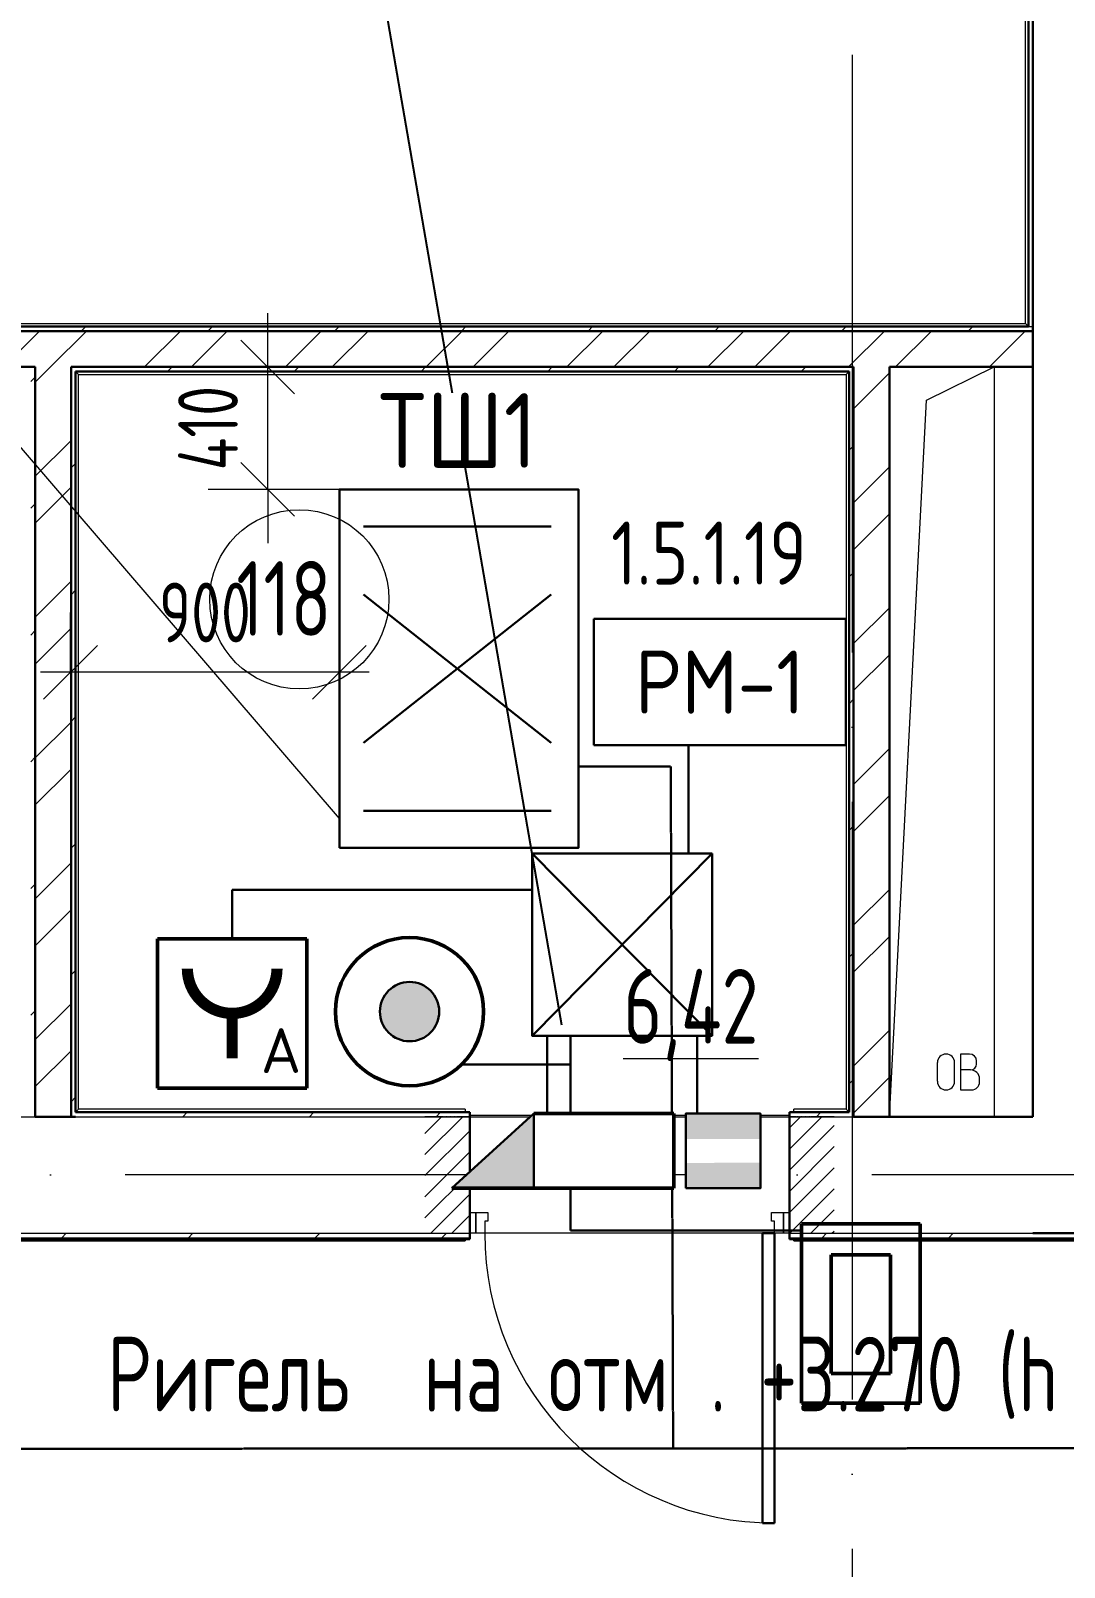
# Model space of a CAD drawing. Header units: millimetres. Extents: x -325553 to 627452, y -28539 to 738858.
# Drawn here: x -24665 to -21205, y 157401 to 162544 of the extents above; entities that cross this region are included whole.
import ezdxf
from ezdxf.enums import TextEntityAlignment as Align

# ---------------------------------------------------------------- set-up
doc = ezdxf.new("R2010")
doc.units = ezdxf.units.MM
doc.set_wipeout_variables(frame=1)
for name, pattern in [('ADSK_Линия сетки', [25, 20, -2.5, 0, -2.5]), ('ADSK_Штриховая_ш2 п1_5', [4.5, 3, -1.5]), ('штриховаяX2', [1.5, 1, -0.5])]:
    doc.linetypes.add(name, pattern=pattern)
for name, color, linetype, lineweight in [('-SBugo-СКД-Приборы', 1, 'Continuous', 30), ('RC-Извещатели_охранные', 5, 'Continuous', 30), ('RC-Линии_связи-Адресные', 5, 'Continuous', 30), ('RC-Прочее_оборудование', 5, 'Continuous', 30), ('Аннотация', 7, 'Continuous', 18), ('Двери', 252, 'Continuous', 9), ('Марки помещений', 252, 'Continuous', 20), ('Маркировка Не АУ', 7, 'Continuous', 25), ('Ограждение', 252, 'Continuous', 9), ('Оси', 252, 'Continuous', 9), ('Перекрытие', 252, 'Continuous', 18), ('СКУД', 1, 'Continuous', 30), ('Стены внутренние', 7, 'Continuous', 18), ('Стены наружные', 7, 'Continuous', 18), ('Стены штриховка', 7, 'Continuous', 9)]:
    doc.layers.add(name, color=color, linetype=linetype, lineweight=lineweight)
doc.layers.add('000_доп.МДУ', color=7, linetype='Continuous')
doc.layers.add('0_ANNOT_Dimensions', color=7, linetype='Continuous')
doc.layers.add('PDF _СОТ', color=7, linetype='Continuous', true_color=0xb82d00)
doc.styles.add('dim', font='romans.shx', dxfattribs={"width": 0.7})
doc.styles.add('GOST Common_3', font='', dxfattribs={"height": 3.5})
doc.styles.add('ISOCPEUR', font='isocpeur.ttf', dxfattribs={"width": 0.9, "height": 350})
doc.styles.add('RubezhCAD', font='', dxfattribs={"oblique": 10})
doc.styles.get("Standard").update_dxf_attribs({"font": ''})
doc.styles.get('GOST Common_3').set_extended_font_data('GOST 2.304 type A')
doc.styles.get('RubezhCAD').set_extended_font_data('GOST type A')
doc.styles.get('Standard').set_extended_font_data('GOST type B')
doc.dimstyles.new('СПДС', dxfattribs={"dimscale": 100, "dimtxt": 2, "dimasz": 1.8, "dimexe": 2, "dimexo": 0, "dimgap": 1, "dimtad": 1, "dimdec": 0, "dimrnd": 1, "dimtxsty": 'dim', "dimblk": 'OBLIQUE', "dimcen": 2.5, "dimdle": 1, "dimclrt": 7, "dimaunit": 1, "dimadec": 0, "dimazin": 0, "dimtfac": 1, "dimtdec": 0, "dimtix": 1, "dimtmove": 2, "dimatfit": 3, "dimldrblk": 'OPEN', "dimfxl": 1, "dimlwd": 13, "dimlwe": 13, "dimarcsym": 0})
pattern_1 = [(0, (-32119.8, 96), (0, 600), []), (90, (-32119.8, 96), (-600, 4e-14), [])]

# ---------------------------------------------------------------- blocks, each defined once
blk = doc.blocks.new('1 этаж')
at = {"layer": 'Двери', "lineweight": 18, "true_color": 0x636466}
h = blk.add_hatch(dxfattribs=at)
h.set_pattern_fill('FP_2', color=251, angle=180, style=0, pattern_type=2)
h.set_pattern_definition([(225, (-23400.93, -11543.73), (35.3553, -35.3553), [])])
h.paths.add_polyline_path([(-22715.9, -11738.7), (-22715.9, -11348.7), (-22865.9, -11348.7), (-22865.9, -11738.7)])
h.paths.add_polyline_path([(-24085.9, -11738.7), (-23935.9, -11738.7), (-23935.9, -11348.7), (-24085.9, -11348.7)])
at = {"layer": 'Ограждение', "true_color": 0x636466}
h = blk.add_hatch(dxfattribs=at)
h.set_pattern_fill('FP_25', color=251, style=0, pattern_type=2)
h.set_pattern_definition(pattern_1)
h.paths.add_polyline_path([(-23950.9, -11763.7), (-23950.9, -11758.7), (-25770.9, -11758.7), (-25770.9, -11763.7), (-25149.4, -11763.7)])
h = blk.add_hatch(dxfattribs=at)
h.set_pattern_fill('FP_26', color=251, style=0, pattern_type=2)
h.set_pattern_definition(pattern_1)
h.paths.add_polyline_path([(-20844.2, -11763.7), (-20680.8, -11763.7), (-20685.8, -11758.7), (-22850.9, -11758.7), (-22850.9, -11763.7), (-21561.7, -11763.7)])
at = {"color": 251, "lineweight": 18, "true_color": 0x636466}
for p, q in [((-22407, -8950.2), (-22180.8, -8838.7)), ((-22180.8, -8838.7), (-22180.8, -11348.7)), ((-22530.8, -11348.7), (-22407, -8950.2)), ((-22262.6, -11138.9), (-22292.6, -11138.9)), ((-22292.6, -11138.9), (-22292.6, -11258.9)), ((-22370.1, -11230.2), (-22370.1, -11167.6)), ((-22312.7, -11230.2), (-22312.7, -11167.6)), ((-22259.2, -11192.2), (-22292.6, -11192.2)), ((-22239.2, -11172.2), (-22239.2, -11162.2)), ((-22292.6, -11258.9), (-22255.9, -11258.9)), ((-22229.2, -11232.2), (-22229.2, -11222.2))]:
    blk.add_line(p, q, dxfattribs=at)
for centre, radius, start, end in [((-22341.4, -11167.6), 28.7, 0, 180), ((-22262.6, -11162.2), 23.3, 0, 90), ((-22259.2, -11172.2), 20, 270, 0), ((-22259.2, -11222.2), 30, 0, 90), ((-22341.4, -11230.2), 28.7, 180, 0), ((-22255.9, -11232.2), 26.7, 270, 0)]:
    blk.add_arc(centre, radius, start, end, dxfattribs=at)
at = {"layer": 'Двери', "color": 251, "linetype": 'ADSK_Штриховая_ш2 п1_5', "true_color": 0x636466}
for p, q in [((-23935.9, -11348.7), (-24085.9, -11348.7)), ((-23935.9, -11738.7), (-23935.9, -11348.7)), ((-22715.9, -11348.7), (-22865.9, -11348.7)), ((-22865.9, -11348.7), (-22865.9, -11738.7)), ((-24085.9, -11738.7), (-23935.9, -11738.7)), ((-22865.9, -11738.7), (-22715.9, -11738.7))]:
    blk.add_line(p, q, dxfattribs=at)
at = {"layer": 'Двери', "color": 251, "true_color": 0x636466}
for p, q in [((-23935.9, -11668.7), (-23915.9, -11668.7)), ((-23935.9, -11738.7), (-23935.9, -11668.7)), ((-23915.9, -11738.7), (-23915.9, -11668.7)), ((-23915.9, -11668.7), (-23875.9, -11668.7)), ((-23915.9, -11668.7), (-23915.9, -11738.7)), ((-23875.9, -11668.7), (-23875.9, -11698.7)), ((-22925.9, -11668.7), (-22885.9, -11668.7)), ((-22925.9, -11698.7), (-22925.9, -11668.7)), ((-22885.9, -11668.7), (-22885.9, -11738.7)), ((-22885.9, -11738.7), (-22885.9, -11668.7)), ((-22885.9, -11668.7), (-22865.9, -11668.7)), ((-22865.9, -11668.7), (-22865.9, -11738.7)), ((-23885.9, -11698.7), (-23885.9, -11738.7)), ((-23875.9, -11698.7), (-23885.9, -11698.7)), ((-22915.9, -11698.7), (-22925.9, -11698.7)), ((-22915.9, -11738.7), (-22915.9, -11698.7)), ((-23915.9, -11738.7), (-23935.9, -11738.7)), ((-23885.9, -11738.7), (-23915.9, -11738.7)), ((-22885.9, -11738.7), (-22915.9, -11738.7)), ((-22865.9, -11738.7), (-22885.9, -11738.7))]:
    blk.add_line(p, q, dxfattribs=at)
at = {"layer": 'Двери', "color": 251, "lineweight": 30, "true_color": 0x636466}
for p, q in [((-22955.9, -12708.7), (-22955.9, -11738.7)), ((-22955.9, -11738.7), (-22915.9, -11738.7)), ((-22915.9, -11738.7), (-22915.9, -12708.7)), ((-22915.9, -12708.7), (-22955.9, -12708.7))]:
    blk.add_line(p, q, dxfattribs=at)
at = {"layer": 'Двери', "color": 251, "true_color": 0x636466}
blk.add_arc((-22915.9, -11738.7), 970, 180, 270, dxfattribs=at)
at = {"layer": 'Марки помещений', "color": 251, "true_color": 0x636466}
blk.add_circle((-24506.5, -9616.7), 300, dxfattribs=at)
at = {"layer": 'Ограждение', "color": 251, "true_color": 0x636466}
for p, q in [((-22075.8, -8693.7), (-22075.8, -5543.7)), ((-27525.8, -8693.7), (-22075.8, -8693.7)), ((-22065.8, -8703.7), (-22075.8, -8693.7)), ((-25255.8, -8853.7), (-25245.8, -8863.7)), ((-25245.8, -8863.7), (-22675.8, -8863.7)), ((-25245.8, -11323.7), (-25245.8, -8863.7)), ((-22675.8, -8863.7), (-22665.8, -8853.7)), ((-22675.8, -8863.7), (-22675.8, -11323.7)), ((-25255.8, -11333.7), (-25245.8, -11323.7)), ((-23950.9, -11323.7), (-25245.8, -11323.7)), ((-23950.9, -11323.7), (-23950.9, -11333.7)), ((-22850.9, -11333.7), (-22850.9, -11323.7)), ((-22675.8, -11323.7), (-22850.9, -11323.7)), ((-22665.8, -11333.7), (-22675.8, -11323.7)), ((-25770.9, -11763.7), (-23950.9, -11763.7)), ((-23950.9, -11758.7), (-23950.9, -11763.7)), ((-22850.9, -11763.7), (-22850.9, -11758.7)), ((-22850.9, -11763.7), (-20680.8, -11763.7))]:
    blk.add_line(p, q, dxfattribs=at)
at = {"layer": 'Оси', "color": 251, "linetype": 'ADSK_Линия сетки', "ltscale": 100, "true_color": 0x636466}
for p, q in [((-22655.8, 32206.9), (-22655.8, -32499.9)), ((4411.5, -11543.7), (-72528.1, -11543.7))]:
    blk.add_line(p, q, dxfattribs=at)
at = {"layer": 'Перекрытие', "color": 251, "ltscale": 100, "true_color": 0x636466}
blk.add_line((-23935.9, -11343.7), (-22865.9, -11343.7), dxfattribs=at)
at = {"layer": 'Стены внутренние', "color": 251, "lineweight": 30, "true_color": 0x636466}
for p, q in [((-22050.8, -8838.7), (-22050.8, -11348.7)), ((-25255.8, -11348.7), (-25390.8, -11348.7)), ((-23935.9, -11738.7), (-23935.9, -11348.7)), ((-22865.9, -11348.7), (-22865.9, -11738.7)), ((-22050.8, -11348.7), (-22530.8, -11348.7))]:
    blk.add_line(p, q, dxfattribs=at)
at = {"layer": 'Стены внутренние', "color": 251, "true_color": 0x636466}
for p, q in [((-25255.8, -11348.7), (-22865.9, -11348.7)), ((-25770.9, -11738.7), (-23935.9, -11738.7)), ((-22915.9, -11738.7), (-23885.9, -11738.7)), ((-22865.9, -11738.7), (-22050.8, -11738.7))]:
    blk.add_line(p, q, dxfattribs=at)
at = {"layer": 'Стены наружные', "color": 251, "lineweight": 30, "true_color": 0x636466}
for p, q in [((-22050.8, -8838.7), (-22050.8, -5443.7)), ((-22065.8, -5523.7), (-22065.8, -8703.7)), ((-22065.8, -8703.7), (-27515.8, -8703.7)), ((-22050.8, -8718.7), (-27500.8, -8718.7)), ((-27380.8, -8838.7), (-25390.8, -8838.7)), ((-25390.8, -8838.7), (-25390.8, -11348.7)), ((-25270.8, -8838.7), (-22650.8, -8838.7)), ((-25270.8, -11348.7), (-25270.8, -8838.7)), ((-22650.8, -8838.7), (-22650.8, -11348.7)), ((-22530.8, -8838.7), (-22050.8, -8838.7)), ((-22530.8, -11348.7), (-22530.8, -8838.7)), ((-25255.8, -8853.7), (-22665.8, -8853.7)), ((-25255.8, -11333.7), (-25255.8, -8853.7)), ((-22665.8, -8853.7), (-22665.8, -11333.7)), ((-23935.9, -11333.7), (-25255.8, -11333.7)), ((-23935.9, -11348.7), (-23935.9, -11333.7)), ((-22665.8, -11333.7), (-22865.9, -11333.7)), ((-22865.9, -11333.7), (-22865.9, -11348.7)), ((-22650.8, -11348.7), (-22530.8, -11348.7)), ((-25770.9, -11758.7), (-23935.9, -11758.7)), ((-23935.9, -11758.7), (-23935.9, -11738.7)), ((-22865.9, -11738.7), (-22865.9, -11758.7)), ((-22865.9, -11758.7), (-20685.8, -11758.7)), ((-21606.8, -11738.7), (-22050.8, -11738.7))]:
    blk.add_line(p, q, dxfattribs=at)
at = {"layer": 'Стены наружные', "color": 251, "linetype": 'Continuous', "lineweight": 9, "true_color": 0x636466}
for p, q in [((-25496.3, -8838.7), (-25376.3, -8718.7)), ((-25339.1, -8838.7), (-25219.1, -8718.7)), ((-25236.8, -8718.7), (-25221.8, -8703.7)), ((-25024.8, -8838.7), (-24904.8, -8718.7)), ((-24867.6, -8838.7), (-24747.6, -8718.7)), ((-24812.5, -8718.7), (-24797.5, -8703.7)), ((-24553.3, -8838.7), (-24433.3, -8718.7)), ((-24396.2, -8838.7), (-24276.2, -8718.7)), ((-24388.3, -8718.7), (-24373.3, -8703.7)), ((-24081.9, -8838.7), (-23961.9, -8718.7)), ((-23964, -8718.7), (-23949, -8703.7)), ((-23924.7, -8838.7), (-23804.7, -8718.7)), ((-23610.4, -8838.7), (-23490.4, -8718.7)), ((-23539.7, -8718.7), (-23524.7, -8703.7)), ((-23453.3, -8838.7), (-23333.3, -8718.7)), ((-23138.9, -8838.7), (-23018.9, -8718.7)), ((-23115.5, -8718.7), (-23100.5, -8703.7)), ((-22981.8, -8838.7), (-22861.8, -8718.7)), ((-22691.2, -8718.7), (-22676.2, -8703.7)), ((-22667.5, -8838.7), (-22547.5, -8718.7)), ((-22510.3, -8838.7), (-22390.3, -8718.7)), ((-22266.9, -8718.7), (-22251.9, -8703.7)), ((-22196, -8838.7), (-22076, -8718.7)), ((-25390.8, -8890.4), (-25339.1, -8838.7)), ((-24947.5, -8853.7), (-24932.5, -8838.7)), ((-24523.3, -8853.7), (-24508.3, -8838.7)), ((-24099, -8853.7), (-24084, -8838.7)), ((-23674.7, -8853.7), (-23659.7, -8838.7)), ((-23250.5, -8853.7), (-23235.5, -8838.7)), ((-22826.2, -8853.7), (-22811.2, -8838.7)), ((-25405.8, -8887.7), (-25390.8, -8872.7)), ((-22650.8, -8979.2), (-22530.8, -8859.2)), ((-25390.8, -9204.7), (-25270.8, -9084.7)), ((-22665.8, -9117.6), (-22650.8, -9102.6)), ((-25270.8, -9177), (-25255.8, -9162)), ((-22650.8, -9293.5), (-22530.8, -9173.5)), ((-25390.8, -9361.9), (-25270.8, -9241.9)), ((-25405.8, -9312), (-25390.8, -9297)), ((-22650.8, -9450.7), (-22530.8, -9330.7)), ((-25390.8, -9676.2), (-25270.8, -9556.2)), ((-22665.8, -9541.9), (-22650.8, -9526.9)), ((-25270.8, -9601.3), (-25255.8, -9586.3)), ((-22650.8, -9765), (-22530.8, -9645)), ((-25390.8, -9833.3), (-25270.8, -9713.3)), ((-25405.8, -9736.3), (-25390.8, -9721.3)), ((-22650.8, -9922.1), (-22530.8, -9802.1)), ((-22665.8, -9966.1), (-22650.8, -9951.1)), ((-25390.8, -10147.6), (-25270.8, -10027.6)), ((-25270.8, -10025.5), (-25255.8, -10010.5)), ((-22650.8, -10236.4), (-22530.8, -10116.4)), ((-25405.8, -10160.5), (-25390.8, -10145.5)), ((-25390.8, -10304.8), (-25270.8, -10184.8)), ((-22650.8, -10393.6), (-22530.8, -10273.6)), ((-22665.8, -10390.4), (-22650.8, -10375.4)), ((-25270.8, -10449.8), (-25255.8, -10434.8)), ((-25390.8, -10619.1), (-25270.8, -10499.1)), ((-25405.8, -10584.8), (-25390.8, -10569.8)), ((-22650.8, -10707.9), (-22530.8, -10587.9)), ((-25390.8, -10776.3), (-25270.8, -10656.3)), ((-22650.8, -10865.1), (-22530.8, -10745.1)), ((-22665.8, -10814.7), (-22650.8, -10799.7)), ((-25270.8, -10874), (-25255.8, -10859)), ((-25405.8, -11009), (-25390.8, -10994)), ((-25390.8, -11090.6), (-25270.8, -10970.6)), ((-22650.8, -11179.4), (-22530.8, -11059.4)), ((-25390.8, -11247.7), (-25270.8, -11127.7)), ((-22665.8, -11238.9), (-22650.8, -11223.9)), ((-22650.8, -11336.5), (-22530.8, -11216.5)), ((-25270.8, -11298.3), (-25255.8, -11283.3)), ((-24896.9, -11348.7), (-24881.9, -11333.7)), ((-24472.7, -11348.7), (-24457.7, -11333.7)), ((-24048.4, -11348.7), (-24033.4, -11333.7)), ((-22775.6, -11348.7), (-22760.6, -11333.7)), ((-25377.6, -11758.7), (-25372.6, -11753.7)), ((-25306.9, -11758.7), (-25301.9, -11753.7)), ((-25301.9, -11753.7), (-25286.9, -11738.7)), ((-25236.2, -11758.7), (-25231.2, -11753.7)), ((-25165.5, -11758.7), (-25160.5, -11753.7)), ((-25094.8, -11758.7), (-25089.8, -11753.7)), ((-25024.1, -11758.7), (-25019.1, -11753.7)), ((-24953.4, -11758.7), (-24948.4, -11753.7)), ((-24882.7, -11758.7), (-24877.7, -11753.7)), ((-24877.7, -11753.7), (-24862.7, -11738.7)), ((-24812, -11758.7), (-24807, -11753.7)), ((-24741.3, -11758.7), (-24736.3, -11753.7)), ((-24670.5, -11758.7), (-24665.5, -11753.7)), ((-24599.8, -11758.7), (-24594.8, -11753.7)), ((-24529.1, -11758.7), (-24524.1, -11753.7)), ((-24458.4, -11758.7), (-24453.4, -11753.7)), ((-24453.4, -11753.7), (-24438.4, -11738.7)), ((-24387.7, -11758.7), (-24382.7, -11753.7)), ((-24317, -11758.7), (-24312, -11753.7)), ((-24246.3, -11758.7), (-24241.3, -11753.7)), ((-24175.6, -11758.7), (-24170.6, -11753.7)), ((-24104.9, -11758.7), (-24099.9, -11753.7)), ((-24034.1, -11758.7), (-24029.1, -11753.7)), ((-24029.1, -11753.7), (-24014.1, -11738.7)), ((-23963.4, -11758.7), (-23958.4, -11753.7)), ((-22832.1, -11758.7), (-22827.1, -11753.7)), ((-22761.4, -11758.7), (-22756.4, -11753.7)), ((-22756.4, -11753.7), (-22741.4, -11738.7)), ((-22690.6, -11758.7), (-22685.6, -11753.7)), ((-22619.9, -11758.7), (-22614.9, -11753.7)), ((-22549.2, -11758.7), (-22544.2, -11753.7)), ((-22478.5, -11758.7), (-22473.5, -11753.7)), ((-22407.8, -11758.7), (-22402.8, -11753.7)), ((-22337.1, -11758.7), (-22332.1, -11753.7)), ((-22332.1, -11753.7), (-22317.1, -11738.7)), ((-22266.4, -11758.7), (-22261.4, -11753.7)), ((-22195.7, -11758.7), (-22190.7, -11753.7)), ((-22125, -11758.7), (-22120, -11753.7)), ((-22054.2, -11758.7), (-22049.2, -11753.7)), ((-21983.5, -11758.7), (-21978.5, -11753.7))]:
    blk.add_line(p, q, dxfattribs=at)
at = {"layer": 'Стены наружные', "color": 251, "true_color": 0x636466}
for p, q in [((-25770.9, -11348.7), (-25390.8, -11348.7)), ((-22865.9, -11348.7), (-22650.8, -11348.7))]:
    blk.add_line(p, q, dxfattribs=at)
at = {"layer": 'Стены штриховка', "color": 251, "true_color": 0x636466}
for p, q in [((-22065.8, -8703.7), (-22050.8, -8703.7)), ((-25770.9, -11753.7), (-23935.9, -11753.7)), ((-22865.9, -11753.7), (-20690.8, -11753.7))]:
    blk.add_line(p, q, dxfattribs=at)
at = {"layer": 'Аннотация', "color": 251, "true_color": 0x636466, "style": 'GOST Common_3', "width": 0.9}
for s, p in [('Ригель', (-25149.5, -12335.4)), ('. +3.270 (h', (-23131.4, -12335.4)), ('на', (-24089.9, -12335.4)), ('отм', (-23673.2, -12335.4))]:
    blk.add_text(s, height=250, dxfattribs=at).set_placement(p)
at = {"layer": 'Марки помещений', "color": 251, "true_color": 0x636466, "style": 'GOST Common_3', "width": 0.9}
for s, p in [('118', (-24717.6, -9739)), ('%%U6,42', (-23422.4, -11104.2))]:
    blk.add_text(s, height=250, dxfattribs=at).set_placement(p)
blk = doc.blocks.new('кнопка')
at = {"layer": '-SBugo-СКД-Приборы', "linetype": 'ByBlock', "ltscale": 100}
h = blk.add_hatch(color=256, dxfattribs=at)
edge = h.paths.add_edge_path()
edge.add_ellipse((0, 0), major_axis=(-46.8, 46.8), ratio=1, start_angle=0, end_angle=360)
at = {"layer": '-SBugo-СКД-Приборы', "lineweight": 50}
blk.add_circle((0, 0), 165.4, dxfattribs=at)
at = {"layer": '-SBugo-СКД-Приборы', "linetype": 'ByBlock', "ltscale": 100}
blk.add_ellipse((0, 0), major_axis=(-46.8, 46.8), ratio=1, start_param=3.926991, end_param=10.210176, dxfattribs=at)
blk = doc.blocks.new('*U1237')
blk.add_wipeout([(-509.8, -125), (-234.3, 125), (234.2, 125), (234.2, -125)]).dxf.layer = 'СКУД'
at = {"layer": 'СКУД'}
h = blk.add_hatch(color=256, dxfattribs=at)
h.dxf.hatch_style = 1
h.set_gradient(color1=(255, 0, 0), color2=(255, 0, 0), tint=1)
h.paths.add_polyline_path([(-509.8, -125), (-234.3, -125), (-234.3, 125)])
at = {"layer": 'СКУД', "lineweight": 50}
for p, q in [((234.2, 125), (-234.3, 125)), ((-509.8, -125), (234.2, -125))]:
    blk.add_line(p, q, dxfattribs=at)
at = {"layer": 'СКУД'}
blk.add_line((234.2, -125), (234.2, 125), dxfattribs=at)
for points in [[(-509.8, -125), (-234.3, 125)], [(-234.3, 125), (-234.3, -125)]]:
    blk.add_lwpolyline(points, dxfattribs=at)
at = {"layer": 'СКУД', "lineweight": 50}
blk.add_lwpolyline([(234.2, -125), (234.2, 125)], dxfattribs=at)
blk = doc.blocks.new('RC-UGO-IOM-01')
at = {"layer": 'RC-Извещатели_охранные'}
blk.add_point((0, 0), dxfattribs=at)
blk.add_attdef('PSTN', text='', height=2.5, dxfattribs=at).set_placement((0.98, 2.6), align=Align.BOTTOM_LEFT)
blk.add_wipeout([(2.5, -2.5), (2.5, 2.5), (-2.5, 2.5), (-2.5, -2.5)]).dxf.layer = 'RC-Извещатели_охранные'
blk.add_wipeout([(-2.5, -2.5), (-2.5, 2.5), (2.5, 2.5), (2.5, -2.5)]).dxf.layer = 'RC-Извещатели_охранные'
h = blk.add_hatch(color=256, dxfattribs=at)
h.dxf.hatch_style = 1
h.paths.add_polyline_path([(2.5, 0.8), (2.5, 2.51), (-2.5, 2.5), (-2.5, 0.8)])
h = blk.add_hatch(color=256, dxfattribs=at)
h.dxf.hatch_style = 1
h.paths.add_polyline_path([(2.5, -2.5), (2.5, -0.79), (-2.5, -0.8), (-2.5, -2.5)])
blk.add_lwpolyline([(-2.5, -2.5), (2.5, -2.5), (2.5, 2.5), (-2.5, 2.5)], close=True, dxfattribs=at)
blk = doc.blocks.new('считыватель')
at = {"layer": 'СКУД', "linetype": 'ByBlock', "lineweight": 50, "ltscale": 100}
for p, q in [((-165.4, -250), (-165.4, 250)), ((165.4, 250), (-165.4, 250)), ((165.4, 250), (165.4, -250)), ((-82.7, 163.4), (82.7, 163.4)), ((-82.7, -167.3), (-82.7, 163.4)), ((82.7, 163.4), (82.7, -167.3)), ((82.7, -167.3), (-82.7, -167.3)), ((165.4, -250), (-165.4, -250))]:
    blk.add_line(p, q, dxfattribs=at)
blk = doc.blocks.new('УДП 513-10 исп. 01 АР')
at = {"color": 6, "lineweight": 50}
blk.add_wipeout([(-250, 250), (250, 250), (250, -250), (-250, -250)], dxfattribs=at).dxf.layer = 'СКУД'
at = {"layer": 'СКУД', "color": 6, "lineweight": 50, "ltscale": 30}
for p, q in [((-250, -250), (-250, 250)), ((-250, 250), (250, 250)), ((250, 250), (250, -250)), ((250, -250), (-250, -250))]:
    blk.add_line(p, q, dxfattribs=at)
at = {"layer": 'СКУД', "color": 6, "linetype": 'Continuous', "lineweight": 50, "ltscale": 30, "const_width": 37.5}
blk.add_lwpolyline([(-150, 150, 1), (150, 150, 1)], format="xyb", dxfattribs=at)
blk.add_lwpolyline([(0, 0), (0, -150)], dxfattribs=at)
at = {"layer": 'СКУД', "color": 6, "lineweight": 50, "style": 'ISOCPEUR'}
blk.add_text('А', height=150, dxfattribs=at).set_placement((96, -199.3))
blk = doc.blocks.new('РМ1')
at = {"layer": 'RC-Прочее_оборудование'}
blk.add_point((0, 0), dxfattribs=at)
blk.add_attdef('PSTN', text='', height=2.5, dxfattribs=at).set_placement((5.721, 2.541), align=Align.BOTTOM_CENTER)
blk.add_wipeout([(4.999, 2.501), (4.999, -2.501), (-4.999, -2.501), (-4.999, 2.501)]).dxf.layer = 'RC-Прочее_оборудование'
blk.add_wipeout([(-4.999, -2.501), (-4.999, 2.501), (4.999, 2.501), (4.999, -2.501)]).dxf.layer = 'RC-Прочее_оборудование'
for p, q in [((-4.999, 2.501), (4.999, 2.501)), ((-4.999, -2.501), (-4.999, 2.501)), ((-4.999, 2.501), (-4.999, 2.501)), ((4.999, 2.501), (4.999, -2.501)), ((4.999, -2.501), (-4.999, -2.501))]:
    blk.add_line(p, q, dxfattribs=at)
at = {"layer": 'RC-Прочее_оборудование', "ltscale": 100, "style": 'ISOCPEUR', "width": 0.9}
blk.add_text('РМ-1', height=2.5, dxfattribs=at).set_placement((0.001, -0.001), align=Align.MIDDLE)
blk = doc.blocks.new('_Oblique')
at = {"color": 0, "linetype": 'ByBlock', "lineweight": -2}
blk.add_line((-0.5, -0.5), (0.5, 0.5), dxfattribs=at)
blk = doc.blocks.new('*D1345')
at = {"layer": '0_ANNOT_Dimensions', "color": 0, "lineweight": 13, "transparency": 16777216}
for p, q in [((-24532.1, 160397.2), (-24532.1, 160597.2)), ((-23631.6, 160397.2), (-23631.6, 160597.2)), ((-23531.6, 160397.2), (-24632.1, 160397.2))]:
    blk.add_line(p, q, dxfattribs=at)
at = {"layer": 'Defpoints', "color": 0, "transparency": 16777216}
for p in [(-24532.1, 160397.2), (-24532.1, 160397.2), (-23631.6, 160397.2)]:
    blk.add_point(p, dxfattribs=at)
at = {"layer": '0_ANNOT_Dimensions', "color": 0, "lineweight": 13, "transparency": 16777216, "xscale": 180, "yscale": 180, "zscale": 180, "rotation": 180}
blk.add_blockref('_Oblique', (-24532.1, 160397.2), dxfattribs=at)
at = {"layer": '0_ANNOT_Dimensions', "color": 0, "lineweight": 13, "transparency": 16777216, "xscale": 180, "yscale": 180, "zscale": 180}
blk.add_blockref('_Oblique', (-23631.6, 160397.2), dxfattribs=at)
at = {"layer": '0_ANNOT_Dimensions', "color": 7, "transparency": 16777216, "insert": (-24081.9, 160597.2), "char_height": 200, "attachment_point": 5, "style": 'dim'}
blk.add_mtext('900', dxfattribs=at)
blk = doc.blocks.new('_Open')
at = {"color": 0, "linetype": 'ByBlock', "lineweight": -2}
for p, q in [((-1, 0.167), (0, 0)), ((-1, -0.167), (0, 0)), ((0, 0), (-1, 0))]:
    blk.add_line(p, q, dxfattribs=at)
blk = doc.blocks.new('*D1346')
at = {"layer": '0_ANNOT_Dimensions', "color": 0, "lineweight": 13, "transparency": 16777216}
for p, q in [((-23871.6, 161419.2), (-23871.6, 161599.2)), ((-23396, 161419.2), (-24071.6, 161419.2)), ((-23871.6, 161009.2), (-23871.6, 161419.2)), ((-23631.6, 161009.2), (-24071.6, 161009.2)), ((-23871.6, 161009.2), (-23871.6, 160829.2))]:
    blk.add_line(p, q, dxfattribs=at)
at = {"layer": 'Defpoints', "color": 0, "transparency": 16777216}
for p in [(-23871.6, 161419.2), (-23396, 161419.2), (-23631.6, 161009.2)]:
    blk.add_point(p, dxfattribs=at)
at = {"layer": '0_ANNOT_Dimensions', "color": 0, "lineweight": 13, "transparency": 16777216, "xscale": 180, "yscale": 180, "zscale": 180}
for p, rotation in [((-23871.6, 161419.2), 270), ((-23871.6, 161009.2), 90)]:
    blk.add_blockref('_Oblique', p, dxfattribs=dict(at, rotation=rotation))
at = {"layer": '0_ANNOT_Dimensions', "color": 7, "transparency": 16777216, "insert": (-24071.6, 161214.2), "char_height": 200, "attachment_point": 5, "rotation": 90, "style": 'dim'}
blk.add_mtext('410', dxfattribs=at)

msp = doc.modelspace()

# ---------------------------------------------------------------- linework, layer by layer
at = {"color": 7}
msp.add_lwpolyline([(-22886.6, 159216.2), (-24491.1, 168480.4)], dxfattribs=at)
at = {"color": 1, "lineweight": 30}
msp.add_lwpolyline([(-22462.5, 159790.8), (-22462.5, 160152.9)], dxfattribs=at)
at = {"color": 7, "lineweight": 30}
msp.add_lwpolyline([(-22384, 159790.8), (-22384, 159180.2), (-22986.8, 159180.2), (-22986.8, 159790.8)], close=True, dxfattribs=at)
for points in [[(-22986.8, 159790.8), (-22384, 159180.2)], [(-22384, 159790.8), (-22986.8, 159180.2)]]:
    msp.add_lwpolyline(points, dxfattribs=at)
at = {"color": 6, "lineweight": 30}
for points in [[(-22936, 159180.2), (-22936, 158805.1), (-22936, 158805.1)], [(-22433.5, 158919.8), (-22433.5, 158919.8), (-22433.5, 159180.2), (-22433.5, 159180.2)]]:
    msp.add_lwpolyline(points, dxfattribs=at)
at = {"layer": 'PDF _СОТ', "color": 0, "lineweight": 0}
msp.add_lwpolyline([(-23631.6, 159907.9), (-26216, 162916.3), (-29241.3, 162916.3)], dxfattribs=at)
at = {"layer": 'RC-Линии_связи-Адресные', "linetype": 'штриховаяX2', "ltscale": 2}
for p, q in [((-22831.6, 160081.9), (-22522.4, 160081.9)), ((-22522.4, 160081.9), (-22514.5, 157799))]:
    msp.add_line(p, q, dxfattribs=at)
at = {"layer": 'RC-Линии_связи-Адресные', "color": 92, "linetype": 'штриховаяX2', "ltscale": 2}
for p, q in [((-23990.7, 159505.2), (-23990.7, 159668.3)), ((-23990.7, 159668.3), (-22986.8, 159668.3))]:
    msp.add_line(p, q, dxfattribs=at)
at = {"layer": 'RC-Линии_связи-Адресные', "color": 4, "linetype": 'штриховаяX2', "ltscale": 2}
msp.add_lwpolyline([(-22084.9, 158528.7), (-22649.2, 158528.7), (-22649.2, 158528.7), (-22857.6, 158528.7), (-22857.6, 159180.2)], dxfattribs=at)
at = {"layer": 'RC-Линии_связи-Адресные', "color": 30, "linetype": 'штриховаяX2', "ltscale": 2}
msp.add_lwpolyline([(-23223.6, 159083.7), (-22857.6, 159083.6)], dxfattribs=at)
at = {"layer": 'RC-Линии_связи-Адресные', "linetype": 'штриховаяX2', "ltscale": 2}
msp.add_lwpolyline([(-25215.4, 157797.6), (-18440.6, 157801)], dxfattribs=at)
at = {"layer": 'СКУД', "color": 1, "ltscale": 0.01}
for p, q in [((-23551.4, 160884.9), (-22922.9, 160884.9)), ((-23551.4, 160160.9), (-22922.9, 160657.6)), ((-23551.4, 160657.6), (-22922.9, 160160.9)), ((-23551.4, 159933.6), (-22922.9, 159933.6))]:
    msp.add_line(p, q, dxfattribs=at)
msp.add_lwpolyline([(-23631.6, 159809.2), (-23631.6, 161009.2), (-22831.6, 161009.2), (-22831.6, 159809.2)], close=True, dxfattribs=at)

# ---------------------------------------------------------------- block references
at = {"layer": '000_доп.МДУ', "color": 7, "lineweight": 0}
msp.add_blockref('1 этаж', (740.6, 170258), dxfattribs=at)
at = {"layer": 'СКУД', "xscale": 1.5, "yscale": 1.5, "zscale": 1.5, "rotation": 270}
msp.add_blockref('кнопка', (-23396.9, 159261.1), dxfattribs=at)
at = {"layer": 'СКУД', "xscale": 1.2, "yscale": 1.2, "zscale": 1.2}
msp.add_blockref('считыватель', (-21886.5, 158250.5), dxfattribs=at)

# ---------------------------------------------------------------- dimensions: what is measured, and where the dimension line sits
at = {"layer": '0_ANNOT_Dimensions', "color": 0}
dim = msp.add_linear_dim(base=(-23871.6, 161419.2), p1=(-23631.6, 161009.2), p2=(-23396, 161419.2), angle=90, text='410', dimstyle='СПДС', dxfattribs=at)
dim.commit()
dim.dimension.update_dxf_attribs({"geometry": '*D1346', "text_midpoint": (-24071.6, 161214.2)})
dim = msp.add_linear_dim(base=(-24532.1, 160397.2), p1=(-23631.6, 160397.2), p2=(-24532.1, 160397.2), text='900', dimstyle='СПДС', dxfattribs=at)
dim.commit()
dim.dimension.update_dxf_attribs({"geometry": '*D1345', "text_midpoint": (-24081.9, 160597.2)})

# ---------------------------------------------------------------- next in the draw order: block references
ref = msp.add_blockref('РМ1', (-22358.2, 160364.2), dxfattribs=dict(xscale=84.4763966671024, yscale=84.4763966671024, zscale=84.4763966671024))
ref.add_attrib('PSTN', '1.5.1.19', dxfattribs={"layer": 'RC-Прочее_оборудование', "color": 0, "height": 211.19, "style": 'RubezhCAD'}).set_placement((-22394.6, 160901.6), align=Align.TOP_CENTER)
at = {"layer": 'RC-Извещатели_охранные', "color": 1, "ltscale": 0.01, "xscale": 50, "yscale": 50, "zscale": 50}
msp.add_blockref('RC-UGO-IOM-01', (-22347.3, 158794.8), dxfattribs=at)
at = {"layer": 'СКУД'}
for name, p in [('УДП 513-10 исп. 01 АР', (-23990.7, 159255.2)), ('*U1237', (-22746, 158794.8))]:
    msp.add_blockref(name, p, dxfattribs=at)

# ---------------------------------------------------------------- next in the draw order: texts
at = {"layer": 'Маркировка Не АУ', "insert": (-23235.2, 161206.3), "char_height": 250, "width": 703.733, "attachment_point": 5, "style": 'ISOCPEUR', "bg_fill": 3, "box_fill_scale": 1, "bg_fill_color": 256, "bg_fill_transparency": 0}
msp.add_mtext('ТШ1', dxfattribs=at)

doc.saveas('drawing.dxf')
